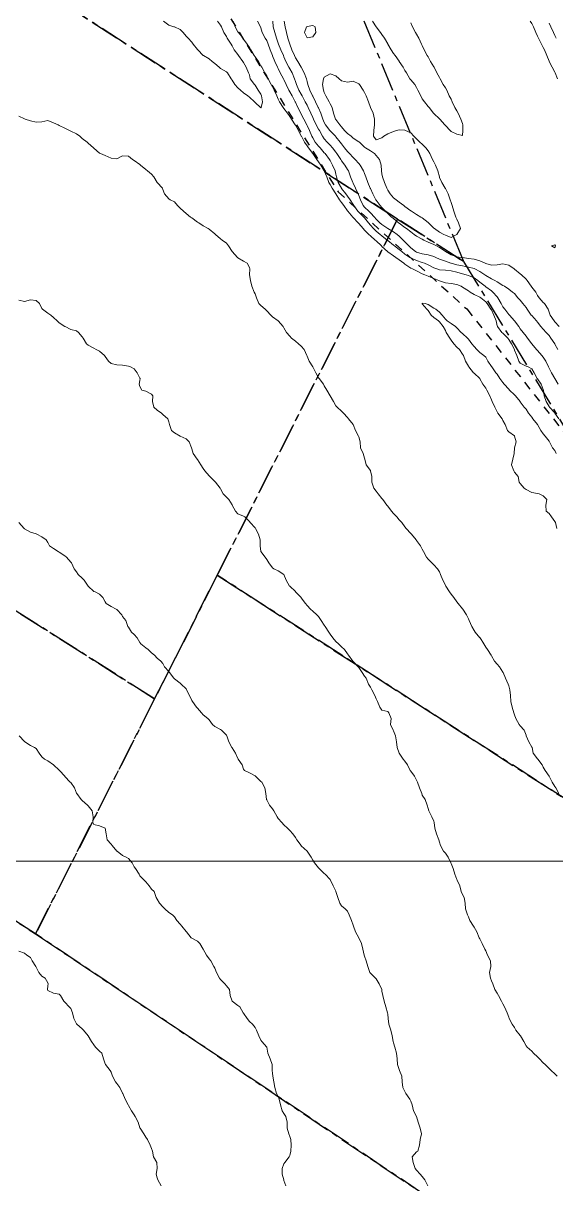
# Model space of a CAD drawing. Header units: centimetres. Extents: x 0 to 642158, y -847 to 649707.
# Drawn here: x 617371.6 to 617417.8, y 620159.4 to 620260.1 of the extents above; entities that cross this region are included whole.
import ezdxf

# ---------------------------------------------------------------- set-up
doc = ezdxf.new("R2010")
doc.units = ezdxf.units.CM
doc.header["$MEASUREMENT"] = 0
doc.linetypes.add('CENTERX2', pattern=[4, 2.5, -0.5, 0.5, -0.5])
doc.linetypes.add('JIS_02_0.7', pattern=[1.35, 0.75, -0.6])
for name, color, linetype, lineweight in [('MEV_grille', 254, 'Continuous', 9), ('WAL_parcellaire agricole', 7, 'JIS_02_0.7', 25), ('WAL_topographie 0.5', 253, 'Continuous', 20)]:
    doc.layers.add(name, color=color, linetype=linetype, lineweight=lineweight)
doc.layers.add('SPW_parcellaire cadastral', color=7, linetype='CENTERX2', lineweight=25, true_color=0xff0542)

# ---------------------------------------------------------------- blocks, each defined once
blk = doc.blocks.new('*U114')
at = {"layer": 'MEV_grille', "transparency": 33554687}
blk.add_lwpolyline([(-1338.46, 0), (1338.46, 0)], dxfattribs=at)
blk = doc.blocks.new('*U115')
at = {"layer": 'MEV_grille', "color": 0, "linetype": 'ByBlock', "lineweight": -2, "transparency": 16777216}
blk.add_blockref('*U114', (0, -2200), dxfattribs=at)

msp = doc.modelspace()

# ---------------------------------------------------------------- linework, layer by layer
at = {"layer": 'SPW_parcellaire cadastral'}
for points in [[(617393.54, 620278.75), (617409.82, 620239.4), (617404.11, 620243.08), (617354.08, 620275.31), (617370.74, 620292.46), (617371.06, 620292.8), (617393.54, 620278.75)], [(617388.46, 620212.19), (617383.03, 620201.46), (617320.74, 620241), (617354.08, 620275.31), (617404.11, 620243.08), (617388.46, 620212.19)], [(617456.55, 620168.43), (617388.46, 620212.19), (617404.11, 620243.08), (617409.82, 620239.4), (617431.63, 620203.58), (617456.55, 620168.43)], [(617372.7, 620181.09), (617304.76, 620224.56), (617320.74, 620241), (617383.03, 620201.46), (617372.7, 620181.09)], [(617372.7, 620181.09), (617466.28, 620118.34), (617463.07, 620114.51), (617438.2, 620129.31), (617428.12, 620105.29), (617420.49, 620087.13), (617412.86, 620068.96), (617410.85, 620064.28), (617319.54, 620131.25), (617349.36, 620168.05), (617289.47, 620214.05), (617304.76, 620224.56), (617372.7, 620181.09)], [(617466.28, 620118.34), (617372.7, 620181.09), (617383.03, 620201.46), (617388.46, 620212.19), (617456.55, 620168.43), (617477.46, 620131.56), (617466.28, 620118.34)]]:
    msp.add_lwpolyline(points, dxfattribs=at)
at = {"layer": 'WAL_parcellaire agricole'}
msp.add_lwpolyline([(617008.46, 620154.4), (617004.36, 620160.6), (617050.96, 620154.9), (617075.46, 620161.41), (617091.46, 620167.91), (617122.46, 620142.16), (617165.71, 620162.17), (617223.95, 620191.92), (617274.95, 620218.93), (617287.2, 620231.68), (617256.44, 620253.68), (617263.94, 620268.93), (617277.44, 620290.93), (617285.82, 620301.13), (617299.44, 620313.43), (617306.6, 620316.52), (617318.35, 620318.75), (617331.12, 620318.63), (617342.94, 620315.94), (617354.94, 620308.94), (617365.44, 620299.44), (617398.94, 620245.44), (617410.11, 620235.28), (617419.45, 620223.45)], dxfattribs=at)
at = {"layer": 'WAL_topographie 0.5'}
for points in [[(617383.79, 620260.25), (617384.25, 620259.89), (617384.7, 620259.75), (617384.75, 620259.74), (617385.25, 620259.52), (617385.49, 620259.25), (617385.75, 620258.95), (617385.94, 620258.75), (617386.25, 620258.41), (617386.38, 620258.25), (617386.75, 620257.77), (617386.77, 620257.75), (617387.25, 620257.27), (617387.27, 620257.25), (617387.75, 620256.96), (617388.03, 620256.75), (617388.25, 620256.56), (617388.62, 620256.25), (617388.75, 620256.13), (617389.25, 620255.84), (617389.35, 620255.75), (617389.67, 620255.25), (617389.75, 620255.12), (617389.99, 620254.75), (617390.25, 620254.45), (617390.47, 620254.25), (617390.75, 620254.01), (617391.1, 620253.75), (617391.25, 620253.65), (617391.69, 620253.25), (617391.75, 620253.19), (617392.22, 620252.75), (617392.25, 620252.72)], [(617392.25, 620252.72), (617392.28, 620252.75), (617392.38, 620253.25), (617392.31, 620253.75), (617392.25, 620253.91), (617392.01, 620254.25), (617391.75, 620254.69), (617391.68, 620254.75), (617391.33, 620255.25), (617391.25, 620255.59), (617391.18, 620255.75), (617390.96, 620256.25), (617390.75, 620256.65), (617390.67, 620256.75), (617390.31, 620257.25), (617390.25, 620257.34), (617389.93, 620257.75), (617389.75, 620258.11), (617389.66, 620258.25), (617389.33, 620258.75), (617389.25, 620258.91), (617389.04, 620259.25), (617388.84, 620259.75), (617388.75, 620259.9), (617388.48, 620260.25)], [(617418.11, 620225.75), (617417.76, 620226.25), (617417.75, 620226.26), (617417.3, 620226.75), (617417.25, 620226.82), (617416.99, 620227.25), (617416.82, 620227.75), (617416.76, 620228.25), (617416.75, 620228.29), (617416.56, 620228.75), (617416.25, 620229.23), (617416.23, 620229.25), (617415.95, 620229.75), (617415.75, 620230.08), (617415.45, 620230.25), (617415.25, 620230.32), (617414.75, 620230.58), (617414.62, 620230.75), (617414.44, 620231.25), (617414.25, 620231.71), (617414.24, 620231.75), (617413.98, 620232.25), (617413.75, 620232.64), (617413.66, 620232.75), (617413.25, 620233.18), (617413.14, 620233.25), (617412.77, 620233.75), (617412.75, 620233.82), (617412.65, 620234.25), (617412.45, 620234.75), (617412.25, 620235.19), (617412.21, 620235.25), (617411.88, 620235.75), (617411.75, 620235.91), (617411.32, 620236.25), (617411.25, 620236.29), (617410.75, 620236.53), (617410.41, 620236.75), (617410.25, 620236.86), (617409.75, 620237.17), (617409.61, 620237.25), (617409.25, 620237.39), (617408.75, 620237.5), (617408.25, 620237.55), (617407.75, 620237.72), (617407.7, 620237.75), (617407.25, 620237.91), (617406.75, 620238.12), (617406.46, 620238.25), (617406.25, 620238.34), (617405.75, 620238.58), (617405.41, 620238.75), (617405.25, 620238.81), (617404.75, 620239.16), (617404.66, 620239.25), (617404.25, 620239.54), (617403.96, 620239.75), (617403.75, 620239.88), (617403.25, 620240.24), (617403.24, 620240.25), (617402.75, 620240.7), (617402.7, 620240.75), (617402.25, 620241.18), (617402.17, 620241.25), (617401.75, 620241.61), (617401.6, 620241.75), (617401.25, 620242.12), (617401.12, 620242.25), (617400.75, 620242.69), (617400.69, 620242.75), (617400.25, 620243.22), (617400.22, 620243.25), (617399.78, 620243.75), (617399.75, 620243.8), (617399.44, 620244.25), (617399.25, 620244.51), (617399.08, 620244.75), (617398.76, 620245.25), (617398.75, 620245.27), (617398.42, 620245.75), (617398.25, 620246.07), (617398.15, 620246.25), (617397.97, 620246.75), (617397.75, 620247.25), (617397.75, 620247.26), (617397.45, 620247.75), (617397.25, 620248.04), (617397.1, 620248.25), (617396.75, 620248.75), (617396.75, 620248.75), (617396.38, 620249.25), (617396.25, 620249.43), (617396.03, 620249.75), (617395.76, 620250.25), (617395.75, 620250.27), (617395.51, 620250.75), (617395.25, 620251.21), (617395.22, 620251.25), (617394.9, 620251.75), (617394.75, 620251.97), (617394.55, 620252.25), (617394.25, 620252.65), (617394.17, 620252.75), (617393.87, 620253.25), (617393.75, 620253.48), (617393.64, 620253.75), (617393.4, 620254.25), (617393.25, 620254.54), (617393.15, 620254.75), (617392.89, 620255.25), (617392.75, 620255.5), (617392.6, 620255.75), (617392.32, 620256.25), (617392.25, 620256.37), (617392.03, 620256.75), (617391.75, 620257.13), (617391.67, 620257.25), (617391.38, 620257.75), (617391.25, 620257.94), (617391.05, 620258.25), (617390.75, 620258.67), (617390.7, 620258.75), (617390.29, 620259.25), (617390.25, 620259.3), (617390.01, 620259.75), (617389.83, 620260.25)], [(617418.03, 620228.75), (617417.75, 620229.24), (617417.74, 620229.25), (617417.46, 620229.75), (617417.25, 620230.14), (617417.2, 620230.25), (617416.96, 620230.75), (617416.75, 620231.09), (617416.62, 620231.25), (617416.25, 620231.67), (617416.17, 620231.75), (617415.75, 620232.25), (617415.75, 620232.25), (617415.39, 620232.75), (617415.25, 620232.92), (617414.99, 620233.25), (617414.75, 620233.56), (617414.62, 620233.75), (617414.25, 620234.25), (617414.25, 620234.25), (617413.81, 620234.75), (617413.75, 620234.81), (617413.4, 620235.25), (617413.25, 620235.47), (617413.1, 620235.75), (617412.81, 620236.25), (617412.75, 620236.32), (617412.36, 620236.75), (617412.25, 620236.85), (617411.75, 620237.21), (617411.7, 620237.25), (617411.25, 620237.6), (617411.07, 620237.75), (617410.75, 620237.99), (617410.25, 620238.19), (617410.05, 620238.25), (617409.75, 620238.32), (617409.25, 620238.47), (617408.75, 620238.58), (617408.25, 620238.63), (617407.75, 620238.67), (617407.5, 620238.75), (617407.25, 620238.84), (617406.75, 620239.11), (617406.44, 620239.25), (617406.25, 620239.32), (617405.75, 620239.47), (617405.25, 620239.7), (617405.17, 620239.75), (617404.75, 620240.04), (617404.47, 620240.25), (617404.25, 620240.44), (617403.83, 620240.75), (617403.75, 620240.81), (617403.25, 620241.22), (617403.21, 620241.25), (617402.75, 620241.63), (617402.6, 620241.75), (617402.25, 620242.03), (617402.01, 620242.25), (617401.75, 620242.54), (617401.59, 620242.75), (617401.25, 620243.17), (617401.18, 620243.25), (617400.75, 620243.66), (617400.67, 620243.75), (617400.3, 620244.25), (617400.25, 620244.33), (617399.98, 620244.75), (617399.75, 620245.07), (617399.61, 620245.25), (617399.25, 620245.72), (617399.23, 620245.75), (617398.95, 620246.25), (617398.8, 620246.75), (617398.75, 620246.96), (617398.68, 620247.25), (617398.47, 620247.75), (617398.25, 620248.16), (617398.19, 620248.25), (617397.82, 620248.75), (617397.75, 620248.83), (617397.38, 620249.25), (617397.25, 620249.39), (617396.96, 620249.75), (617396.75, 620250.11), (617396.67, 620250.25), (617396.46, 620250.75), (617396.25, 620251.2), (617396.22, 620251.25), (617395.96, 620251.75), (617395.75, 620252.17), (617395.7, 620252.25), (617395.45, 620252.75), (617395.25, 620253.22), (617395.23, 620253.25), (617394.95, 620253.75), (617394.75, 620254.11), (617394.66, 620254.25), (617394.43, 620254.75), (617394.25, 620255.17), (617394.21, 620255.25), (617393.93, 620255.75), (617393.75, 620256.12), (617393.68, 620256.25), (617393.45, 620256.75), (617393.25, 620257.23), (617393.24, 620257.25), (617393.06, 620257.75), (617392.88, 620258.25), (617392.75, 620258.56), (617392.62, 620258.75), (617392.36, 620259.25), (617392.25, 620259.67), (617392.22, 620259.75), (617391.96, 620260.25)], [(617418.02, 620231.75), (617417.75, 620232.24), (617417.74, 620232.25), (617417.4, 620232.75), (617417.25, 620232.97), (617416.99, 620233.25), (617416.75, 620233.52), (617416.55, 620233.75), (617416.25, 620234.13), (617416.15, 620234.25), (617415.75, 620234.7), (617415.71, 620234.75), (617415.34, 620235.25), (617415.25, 620235.4), (617414.98, 620235.75), (617414.75, 620236.05), (617414.54, 620236.25), (617414.25, 620236.61), (617414.09, 620236.75), (617413.75, 620237), (617413.38, 620237.25), (617413.25, 620237.31), (617412.75, 620237.62), (617412.54, 620237.75), (617412.25, 620237.89), (617411.75, 620238.19), (617411.68, 620238.25), (617411.25, 620238.54), (617410.82, 620238.75), (617410.75, 620238.78), (617410.25, 620238.91), (617409.75, 620239.01), (617409.25, 620239.12), (617408.75, 620239.24), (617408.73, 620239.25), (617408.25, 620239.41), (617407.75, 620239.6), (617407.42, 620239.75), (617407.25, 620239.83), (617406.75, 620239.97), (617406.25, 620240.06), (617405.75, 620240.21), (617405.67, 620240.25), (617405.25, 620240.59), (617405.08, 620240.75), (617404.75, 620241.09), (617404.59, 620241.25), (617404.25, 620241.6), (617404.06, 620241.75), (617403.75, 620241.97), (617403.26, 620242.25), (617403.25, 620242.25), (617402.75, 620242.6), (617402.58, 620242.75), (617402.25, 620243.06), (617402.09, 620243.25), (617401.75, 620243.61), (617401.61, 620243.75), (617401.25, 620244.1), (617401.12, 620244.25), (617400.88, 620244.75), (617400.75, 620245.13), (617400.7, 620245.25), (617400.46, 620245.75), (617400.25, 620246.18), (617400.21, 620246.25), (617400.02, 620246.75), (617399.84, 620247.25), (617399.75, 620247.38), (617399.52, 620247.75), (617399.25, 620248.12), (617399.17, 620248.25), (617398.85, 620248.75), (617398.75, 620248.89), (617398.47, 620249.25), (617398.25, 620249.49), (617398, 620249.75), (617397.75, 620250.04), (617397.6, 620250.25), (617397.32, 620250.75), (617397.25, 620250.87), (617397.04, 620251.25), (617396.8, 620251.75), (617396.75, 620251.88), (617396.59, 620252.25), (617396.35, 620252.75), (617396.25, 620252.95), (617396.1, 620253.25), (617395.83, 620253.75), (617395.75, 620253.9), (617395.55, 620254.25), (617395.33, 620254.75), (617395.25, 620255.01), (617395.17, 620255.25), (617394.95, 620255.75), (617394.75, 620256.09), (617394.66, 620256.25), (617394.42, 620256.75), (617394.25, 620257.13), (617394.2, 620257.25), (617393.99, 620257.75), (617393.78, 620258.25), (617393.75, 620258.33), (617393.6, 620258.75), (617393.45, 620259.25), (617393.32, 620259.75), (617393.28, 620260.25)], [(617418.12, 620233.75), (617417.75, 620234.16), (617417.68, 620234.25), (617417.35, 620234.75), (617417.25, 620234.99), (617417.17, 620235.25), (617416.85, 620235.75), (617416.75, 620235.83), (617416.4, 620236.25), (617416.25, 620236.45), (617416.09, 620236.75), (617415.75, 620237.16), (617415.69, 620237.25), (617415.35, 620237.75), (617415.25, 620237.85), (617414.86, 620238.25), (617414.75, 620238.34), (617414.25, 620238.73), (617414.22, 620238.75), (617413.75, 620239.08), (617413.25, 620239.19), (617412.75, 620239.1), (617412.25, 620239.08), (617411.75, 620239.23), (617411.71, 620239.25), (617411.25, 620239.46), (617410.75, 620239.59), (617410.25, 620239.67), (617409.75, 620239.73), (617409.61, 620239.75), (617409.25, 620239.8), (617408.75, 620239.97), (617408.26, 620240.25), (617408.25, 620240.26), (617407.75, 620240.61), (617407.47, 620240.75), (617407.25, 620240.87), (617406.75, 620241.08), (617406.39, 620241.25), (617406.25, 620241.32), (617405.75, 620241.59), (617405.54, 620241.75), (617405.25, 620241.96), (617404.89, 620242.25), (617404.75, 620242.35), (617404.25, 620242.72), (617404.2, 620242.75), (617403.75, 620243.12), (617403.58, 620243.25), (617403.25, 620243.56), (617403.05, 620243.75), (617402.75, 620244.08), (617402.6, 620244.25), (617402.25, 620244.7), (617402.21, 620244.75), (617401.95, 620245.25), (617401.75, 620245.73), (617401.74, 620245.75), (617401.54, 620246.25), (617401.36, 620246.75), (617401.25, 620247.02), (617401.15, 620247.25), (617400.87, 620247.75), (617400.75, 620247.89), (617400.42, 620248.25), (617400.25, 620248.41), (617399.93, 620248.75), (617399.75, 620248.94), (617399.51, 620249.25), (617399.25, 620249.59), (617399.13, 620249.75), (617398.75, 620250.2), (617398.71, 620250.25), (617398.25, 620250.73), (617398.23, 620250.75), (617397.86, 620251.25), (617397.75, 620251.45), (617397.61, 620251.75), (617397.45, 620252.25), (617397.25, 620252.71), (617397.23, 620252.75), (617396.99, 620253.25), (617396.75, 620253.72), (617396.73, 620253.75), (617396.48, 620254.25), (617396.31, 620254.75), (617396.25, 620255), (617396.19, 620255.25), (617396.01, 620255.75), (617395.75, 620256.25), (617395.75, 620256.25), (617395.46, 620256.75), (617395.25, 620257.07), (617395.15, 620257.25), (617394.94, 620257.75), (617394.75, 620258.25), (617394.75, 620258.25), (617394.59, 620258.75), (617394.47, 620259.25), (617394.35, 620259.75), (617394.28, 620260.25)], [(617397.02, 620259.25), (617396.75, 620258.87), (617396.25, 620258.78), (617396.03, 620259.25), (617396.2, 620259.75), (617396.25, 620259.78), (617396.75, 620259.87), (617396.96, 620259.75), (617397.02, 620259.25)], [(617401.92, 620260.25), (617402.25, 620259.75), (617402.25, 620259.74), (617402.62, 620259.25), (617402.75, 620259.09), (617402.98, 620258.75), (617403.25, 620258.26), (617403.26, 620258.25), (617403.55, 620257.75), (617403.75, 620257.44), (617403.9, 620257.25), (617404.25, 620256.76), (617404.25, 620256.75), (617404.6, 620256.25), (617404.75, 620255.95), (617404.89, 620255.75), (617405.18, 620255.25), (617405.25, 620255.14), (617405.6, 620254.75), (617405.75, 620254.48), (617405.87, 620254.25), (617406.11, 620253.75), (617406.25, 620253.5), (617406.44, 620253.25), (617406.75, 620252.85), (617406.85, 620252.75), (617407.23, 620252.25), (617407.25, 620252.23), (617407.75, 620251.77), (617407.77, 620251.75), (617408.21, 620251.25), (617408.25, 620251.18), (617408.66, 620250.75), (617408.75, 620250.66), (617409.25, 620250.43), (617409.75, 620250.31), (617409.77, 620250.75), (617409.77, 620251.25), (617409.75, 620251.37), (617409.59, 620251.75), (617409.35, 620252.25), (617409.25, 620252.46), (617409.08, 620252.75), (617408.84, 620253.25), (617408.75, 620253.46), (617408.58, 620253.75), (617408.37, 620254.25), (617408.25, 620254.47), (617408.06, 620254.75), (617407.79, 620255.25), (617407.75, 620255.34), (617407.5, 620255.75), (617407.27, 620256.25), (617407.25, 620256.29), (617406.95, 620256.75), (617406.75, 620257.15), (617406.68, 620257.25), (617406.4, 620257.75), (617406.25, 620258.13), (617406.19, 620258.25), (617405.94, 620258.75), (617405.75, 620259.12), (617405.66, 620259.25), (617405.4, 620259.75), (617405.25, 620260.08)], [(617415.62, 620260.25), (617415.75, 620260.04), (617415.9, 620259.75), (617416.11, 620259.25), (617416.25, 620258.93), (617416.34, 620258.75), (617416.6, 620258.25), (617416.75, 620257.96), (617416.85, 620257.75), (617417.06, 620257.25), (617417.25, 620256.78), (617417.27, 620256.75), (617417.53, 620256.25), (617417.75, 620255.81), (617417.78, 620255.75), (617417.98, 620255.25)], [(617417.25, 620260.06), (617417.39, 620259.75), (617417.63, 620259.25), (617417.75, 620259), (617417.86, 620258.75)], [(617409.25, 620241.75), (617409.25, 620241.75), (617408.75, 620241.47), (617408.25, 620241.69), (617408.11, 620241.75), (617407.75, 620241.93), (617407.32, 620242.25), (617407.25, 620242.3), (617406.79, 620242.75), (617406.75, 620242.79), (617406.25, 620243.18), (617406.12, 620243.25), (617405.75, 620243.48), (617405.32, 620243.75), (617405.25, 620243.8), (617404.75, 620244.17), (617404.66, 620244.25), (617404.25, 620244.53), (617403.98, 620244.75), (617403.75, 620244.92), (617403.46, 620245.25), (617403.25, 620245.58), (617403.16, 620245.75), (617402.97, 620246.25), (617402.8, 620246.75), (617402.75, 620247), (617402.71, 620247.25), (617402.69, 620247.75), (617402.54, 620248.25), (617402.25, 620248.6), (617402.11, 620248.75), (617401.75, 620249), (617401.33, 620249.25), (617401.25, 620249.31), (617400.79, 620249.75), (617400.75, 620249.77), (617400.25, 620250.1), (617400.07, 620250.25), (617399.75, 620250.49), (617399.51, 620250.75), (617399.25, 620251.06), (617399.09, 620251.25), (617398.75, 620251.71), (617398.72, 620251.75), (617398.56, 620252.25), (617398.42, 620252.75), (617398.25, 620253.06), (617398.16, 620253.25), (617397.88, 620253.75), (617397.75, 620254.06), (617397.69, 620254.25), (617397.6, 620254.75), (617397.68, 620255.25), (617397.75, 620255.39), (617398.25, 620255.68), (617398.75, 620255.49), (617399.04, 620255.25), (617399.25, 620255.06), (617399.75, 620254.96), (617400.25, 620255.03), (617400.75, 620254.8), (617400.8, 620254.75), (617401.11, 620254.25), (617401.25, 620254.04), (617401.38, 620253.75), (617401.57, 620253.25), (617401.75, 620252.75), (617401.75, 620252.74), (617401.98, 620252.25), (617402.11, 620251.75), (617402.11, 620251.25), (617402.04, 620250.75), (617402.03, 620250.25), (617402.25, 620249.94), (617402.75, 620250.13), (617402.9, 620250.25), (617403.25, 620250.46), (617403.75, 620250.68), (617404, 620250.75), (617404.25, 620250.82), (617404.75, 620250.78), (617404.8, 620250.75), (617405.25, 620250.54), (617405.51, 620250.25), (617405.75, 620250.04), (617406.04, 620249.75), (617406.25, 620249.56), (617406.57, 620249.25), (617406.75, 620248.98), (617406.9, 620248.75), (617407.15, 620248.25), (617407.25, 620248.04), (617407.39, 620247.75), (617407.59, 620247.25), (617407.73, 620246.75), (617407.75, 620246.68), (617407.94, 620246.25), (617408.23, 620245.75), (617408.25, 620245.72), (617408.51, 620245.25), (617408.68, 620244.75), (617408.75, 620244.5), (617408.83, 620244.25), (617408.99, 620243.75), (617409.17, 620243.25), (617409.25, 620243.06), (617409.4, 620242.75), (617409.56, 620242.25), (617409.25, 620241.75)], [(617371.25, 620252.01), (617371.75, 620251.76), (617371.79, 620251.75), (617372.25, 620251.6), (617372.75, 620251.47), (617373.25, 620251.51), (617373.75, 620251.61), (617374.25, 620251.43), (617374.65, 620251.25), (617374.75, 620251.2), (617375.25, 620250.95), (617375.63, 620250.75), (617375.75, 620250.7), (617376.25, 620250.48), (617376.55, 620250.25), (617376.75, 620250.06), (617377.16, 620249.75), (617377.25, 620249.66), (617377.73, 620249.25), (617377.75, 620249.23), (617378.25, 620248.79), (617378.33, 620248.75), (617378.75, 620248.58), (617379.25, 620248.35), (617379.75, 620248.31), (617380.25, 620248.56), (617380.75, 620248.53), (617381.11, 620248.25), (617381.25, 620248.14), (617381.75, 620247.8), (617381.81, 620247.75), (617382.25, 620247.37), (617382.42, 620247.25), (617382.75, 620246.97), (617382.95, 620246.75), (617383.25, 620246.25), (617383.25, 620246.25), (617383.7, 620245.75), (617383.75, 620245.65), (617383.88, 620245.25), (617384.25, 620244.82), (617384.39, 620244.75), (617384.75, 620244.56), (617385.02, 620244.25), (617385.25, 620244.03), (617385.53, 620243.75), (617385.75, 620243.56), (617386.14, 620243.25), (617386.25, 620243.18), (617386.75, 620242.82), (617386.87, 620242.75), (617387.25, 620242.49), (617387.66, 620242.25), (617387.75, 620242.19), (617388.25, 620241.8), (617388.31, 620241.75), (617388.75, 620241.37), (617388.88, 620241.25), (617389.25, 620240.99), (617389.44, 620240.75), (617389.75, 620240.25), (617389.75, 620240.25), (617390.21, 620239.75), (617390.25, 620239.7), (617390.75, 620239.43), (617391.05, 620239.25), (617391.25, 620238.88), (617391.29, 620238.75), (617391.27, 620238.25), (617391.36, 620237.75), (617391.45, 620237.25), (617391.67, 620236.75), (617391.75, 620236.6), (617391.86, 620236.25), (617392.08, 620235.75), (617392.25, 620235.58), (617392.61, 620235.25), (617392.75, 620235.11), (617393.11, 620234.75), (617393.25, 620234.59), (617393.75, 620234.25), (617393.75, 620234.25), (617394.17, 620233.75), (617394.25, 620233.63), (617394.48, 620233.25), (617394.75, 620232.91), (617394.91, 620232.75), (617395.25, 620232.49), (617395.5, 620232.25), (617395.75, 620232.04), (617395.99, 620231.75), (617396.23, 620231.25), (617396.25, 620231.18), (617396.44, 620230.75), (617396.75, 620230.25), (617396.75, 620230.25), (617397.01, 620229.75), (617397.25, 620229.32), (617397.29, 620229.25), (617397.68, 620228.75), (617397.75, 620228.62), (617397.96, 620228.25), (617398.25, 620227.75), (617398.25, 620227.75), (617398.54, 620227.25), (617398.75, 620226.89), (617398.87, 620226.75), (617399.25, 620226.41), (617399.42, 620226.25), (617399.75, 620225.87), (617399.84, 620225.75), (617400.25, 620225.25), (617400.25, 620225.25), (617400.45, 620224.75), (617400.73, 620224.25), (617400.75, 620224.2), (617400.87, 620223.75), (617400.88, 620223.25), (617401.12, 620222.75), (617401.25, 620222.33), (617401.26, 620222.25), (617401.38, 620221.75), (617401.75, 620221.28), (617401.77, 620221.25), (617401.88, 620220.75), (617401.87, 620220.25), (617402.06, 620219.75), (617402.25, 620219.49), (617402.43, 620219.25), (617402.75, 620218.85), (617402.83, 620218.75), (617403.18, 620218.25), (617403.25, 620218.17), (617403.58, 620217.75), (617403.75, 620217.53), (617404.05, 620217.25), (617404.25, 620216.99), (617404.48, 620216.75), (617404.75, 620216.38), (617404.84, 620216.25), (617405.25, 620215.81), (617405.32, 620215.75), (617405.71, 620215.25), (617405.75, 620215.19), (617406.09, 620214.75), (617406.25, 620214.46), (617406.35, 620214.25), (617406.62, 620213.75), (617406.75, 620213.59), (617407.09, 620213.25), (617407.25, 620213.1), (617407.56, 620212.75), (617407.75, 620212.48), (617407.84, 620212.25), (617408.04, 620211.75), (617408.25, 620211.33), (617408.29, 620211.25), (617408.6, 620210.75), (617408.75, 620210.55), (617409, 620210.25), (617409.25, 620209.88), (617409.36, 620209.75), (617409.75, 620209.28), (617409.78, 620209.25), (617410.1, 620208.75), (617410.25, 620208.41), (617410.32, 620208.25), (617410.55, 620207.75), (617410.75, 620207.4), (617410.85, 620207.25), (617411.25, 620206.76), (617411.26, 620206.75), (617411.58, 620206.25), (617411.75, 620205.96), (617411.9, 620205.75), (617412.22, 620205.25), (617412.25, 620205.19), (617412.53, 620204.75), (617412.75, 620204.49), (617412.94, 620204.25), (617413.25, 620203.77), (617413.26, 620203.75), (617413.47, 620203.25), (617413.71, 620202.75), (617413.75, 620202.6), (617413.84, 620202.25), (617413.9, 620201.75), (617413.94, 620201.25), (617414.04, 620200.75), (617414.2, 620200.25), (617414.25, 620200.08), (617414.37, 620199.75), (617414.66, 620199.25), (617414.75, 620199.13), (617415.08, 620198.75), (617415.25, 620198.31), (617415.27, 620198.25), (617415.49, 620197.75), (617415.75, 620197.29), (617415.77, 620197.25), (617415.87, 620196.75), (617416.25, 620196.28), (617416.27, 620196.25), (617416.64, 620195.75), (617416.75, 620195.53), (617416.9, 620195.25), (617417.25, 620194.77), (617417.26, 620194.75), (617417.53, 620194.25), (617417.75, 620193.87), (617417.83, 620193.75), (617418.1, 620193.25)], [(617417.82, 620240.75), (617417.75, 620240.58), (617417.46, 620240.75), (617417.75, 620240.85), (617417.82, 620240.75)], [(617371.25, 620236.04), (617371.75, 620235.93), (617372.25, 620236.07), (617372.75, 620236.02), (617373.04, 620235.75), (617373.25, 620235.33), (617373.31, 620235.25), (617373.75, 620234.92), (617374.01, 620234.75), (617374.25, 620234.54), (617374.56, 620234.25), (617374.75, 620234.07), (617375.25, 620233.76), (617375.28, 620233.75), (617375.75, 620233.51), (617376.25, 620233.38), (617376.42, 620233.25), (617376.75, 620232.85), (617376.83, 620232.75), (617377.13, 620232.25), (617377.25, 620232.14), (617377.75, 620231.87), (617377.96, 620231.75), (617378.25, 620231.62), (617378.67, 620231.25), (617378.75, 620231.15), (617379.02, 620230.75), (617379.25, 620230.56), (617379.75, 620230.43), (617380.25, 620230.4), (617380.75, 620230.33), (617380.92, 620230.25), (617381.25, 620230.09), (617381.5, 620229.75), (617381.75, 620229.29), (617381.76, 620229.25), (617381.75, 620229.08), (617381.7, 620228.75), (617381.75, 620228.55), (617381.92, 620228.25), (617382.25, 620228.14), (617382.75, 620227.89), (617382.86, 620227.75), (617382.85, 620227.25), (617382.96, 620226.75), (617383.25, 620226.51), (617383.61, 620226.25), (617383.75, 620226.14), (617384.17, 620225.75), (617384.25, 620225.5), (617384.33, 620225.25), (617384.49, 620224.75), (617384.75, 620224.55), (617385.25, 620224.25), (617385.25, 620224.25), (617385.75, 620224.03), (617386.03, 620223.75), (617386.23, 620223.25), (617386.25, 620223.15), (617386.37, 620222.75), (617386.73, 620222.25), (617386.75, 620222.23), (617387.05, 620221.75), (617387.25, 620221.44), (617387.37, 620221.25), (617387.75, 620220.82), (617387.82, 620220.75), (617388.25, 620220.31), (617388.31, 620220.25), (617388.7, 620219.75), (617388.75, 620219.67), (617388.98, 620219.25), (617389.25, 620218.96), (617389.47, 620218.75), (617389.75, 620218.28), (617389.76, 620218.25), (617390.04, 620217.75), (617390.25, 620217.51), (617390.75, 620217.32), (617390.84, 620217.25), (617391.25, 620216.84), (617391.31, 620216.75), (617391.75, 620216.3), (617391.79, 620216.25), (617392.04, 620215.75), (617392.18, 620215.25), (617392.17, 620214.75), (617392.25, 620214.25), (617392.25, 620214.25), (617392.61, 620213.75), (617392.75, 620213.54), (617392.93, 620213.25), (617393.25, 620212.82), (617393.38, 620212.75), (617393.75, 620212.58), (617394.25, 620212.25), (617394.25, 620212.25), (617394.45, 620211.75), (617394.74, 620211.25), (617394.75, 620211.24), (617395.25, 620210.77), (617395.26, 620210.75), (617395.74, 620210.25), (617395.75, 620210.23), (617396.13, 620209.75), (617396.25, 620209.55), (617396.54, 620209.25), (617396.75, 620209.06), (617397.09, 620208.75), (617397.25, 620208.62), (617397.47, 620208.25), (617397.75, 620207.86), (617397.83, 620207.75), (617398.13, 620207.25), (617398.25, 620207.08), (617398.48, 620206.75), (617398.75, 620206.45), (617398.97, 620206.25), (617399.25, 620205.99), (617399.5, 620205.75), (617399.75, 620205.37), (617399.84, 620205.25), (617400.21, 620204.75), (617400.25, 620204.71), (617400.68, 620204.25), (617400.75, 620204.18), (617401.03, 620203.75), (617401.25, 620203.43), (617401.38, 620203.25), (617401.59, 620202.75), (617401.75, 620202.49), (617401.88, 620202.25), (617402.12, 620201.75), (617402.25, 620201.48), (617402.35, 620201.25), (617402.58, 620200.75), (617402.75, 620200.48), (617403.25, 620200.36), (617403.35, 620200.25), (617403.55, 620199.75), (617403.48, 620199.25), (617403.71, 620198.75), (617403.75, 620198.68), (617403.94, 620198.25), (617404, 620197.75), (617404.08, 620197.25), (617404.25, 620196.75), (617404.25, 620196.75), (617404.58, 620196.25), (617404.75, 620196.05), (617404.98, 620195.75), (617405.21, 620195.25), (617405.25, 620195.19), (617405.58, 620194.75), (617405.75, 620194.43), (617405.83, 620194.25), (617406.02, 620193.75), (617406.2, 620193.25), (617406.25, 620193.12), (617406.49, 620192.75), (617406.68, 620192.25), (617406.75, 620191.95), (617406.81, 620191.75), (617407.08, 620191.25), (617407.25, 620190.85), (617407.28, 620190.75), (617407.34, 620190.25), (617407.48, 620189.75), (617407.7, 620189.25), (617407.75, 620189.05), (617407.82, 620188.75), (617408.1, 620188.25), (617408.25, 620188.1), (617408.49, 620187.75), (617408.73, 620187.25), (617408.75, 620187.2), (617408.93, 620186.75), (617409.08, 620186.25), (617409.25, 620185.81), (617409.29, 620185.75), (617409.51, 620185.25), (617409.63, 620184.75), (617409.75, 620184.51), (617409.87, 620184.25), (617409.98, 620183.75), (617410.01, 620183.25), (617410.17, 620182.75), (617410.25, 620182.57), (617410.38, 620182.25), (617410.7, 620181.75), (617410.75, 620181.68), (617410.99, 620181.25), (617411.19, 620180.75), (617411.25, 620180.65), (617411.46, 620180.25), (617411.68, 620179.75), (617411.75, 620179.62), (617411.92, 620179.25), (617412.16, 620178.75), (617412.2, 620178.25), (617412.08, 620177.75), (617412.16, 620177.25), (617412.25, 620177.02), (617412.38, 620176.75), (617412.54, 620176.25), (617412.75, 620175.95), (617412.85, 620175.75), (617413.13, 620175.25), (617413.25, 620175.02), (617413.38, 620174.75), (617413.61, 620174.25), (617413.75, 620173.86), (617413.8, 620173.75), (617414.04, 620173.25), (617414.25, 620172.96), (617414.38, 620172.75), (617414.75, 620172.28), (617414.78, 620172.25), (617415.05, 620171.75), (617415.25, 620171.39), (617415.35, 620171.25), (617415.75, 620170.91), (617415.91, 620170.75), (617416.25, 620170.43), (617416.41, 620170.25), (617416.75, 620169.91), (617416.92, 620169.75), (617417.25, 620169.4), (617417.42, 620169.25), (617417.75, 620168.94), (617417.96, 620168.75)], [(617417.88, 620222.75), (617417.75, 620223), (617417.56, 620223.25), (617417.3, 620223.75), (617417.25, 620223.82), (617416.91, 620224.25), (617416.75, 620224.46), (617416.54, 620224.75), (617416.25, 620225.25), (617416.25, 620225.25), (617415.84, 620225.75), (617415.75, 620225.91), (617415.47, 620226.25), (617415.25, 620226.59), (617415.1, 620226.75), (617414.75, 620227.23), (617414.73, 620227.25), (617414.33, 620227.75), (617414.25, 620227.84), (617413.81, 620228.25), (617413.75, 620228.33), (617413.36, 620228.75), (617413.25, 620228.89), (617412.98, 620229.25), (617412.75, 620229.62), (617412.64, 620229.75), (617412.28, 620230.25), (617412.25, 620230.3), (617411.95, 620230.75), (617411.75, 620231.09), (617411.59, 620231.25), (617411.25, 620231.5), (617410.98, 620231.75), (617410.75, 620232.02), (617410.54, 620232.25), (617410.25, 620232.67), (617410.17, 620232.75), (617409.75, 620233.14), (617409.63, 620233.25), (617409.25, 620233.65), (617409.12, 620233.75), (617408.75, 620234.02), (617408.41, 620234.25), (617408.25, 620234.4), (617407.98, 620234.75), (617407.75, 620234.99), (617407.42, 620235.25), (617407.25, 620235.35), (617406.75, 620235.68), (617406.5, 620235.75), (617406.25, 620235.78), (617406.23, 620235.75), (617406.25, 620235.73), (617406.64, 620235.25), (617406.75, 620235.16), (617407.03, 620234.75), (617407.25, 620234.54), (617407.66, 620234.25), (617407.75, 620234.17), (617408.06, 620233.75), (617408.25, 620233.4), (617408.33, 620233.25), (617408.63, 620232.75), (617408.75, 620232.58), (617408.99, 620232.25), (617409.25, 620231.98), (617409.47, 620231.75), (617409.75, 620231.37), (617409.82, 620231.25), (617410.01, 620230.75), (617410.25, 620230.33), (617410.29, 620230.25), (617410.7, 620229.75), (617410.75, 620229.7), (617411.23, 620229.25), (617411.25, 620229.22), (617411.51, 620228.75), (617411.75, 620228.4), (617411.86, 620228.25), (617412.12, 620227.75), (617412.25, 620227.41), (617412.32, 620227.25), (617412.55, 620226.75), (617412.75, 620226.36), (617412.81, 620226.25), (617413.18, 620225.75), (617413.25, 620225.61), (617413.44, 620225.25), (617413.64, 620224.75), (617413.75, 620224.62), (617414.25, 620224.27), (617414.26, 620224.25), (617414.39, 620223.75), (617414.25, 620223.25), (617414.25, 620223.25), (617414.23, 620222.75), (617414.12, 620222.25), (617413.98, 620221.75), (617414.18, 620221.25), (617414.25, 620221.12), (617414.56, 620220.75), (617414.65, 620220.25), (617414.75, 620220.14), (617415.08, 620219.75), (617415.25, 620219.62), (617415.75, 620219.37), (617416.25, 620219.28), (617416.38, 620219.25), (617416.75, 620219.06), (617417.06, 620218.75), (617416.97, 620218.25), (617417.01, 620217.75), (617417.25, 620217.55), (617417.46, 620217.25), (617417.75, 620216.85), (617417.8, 620216.75), (617417.92, 620216.25)], [(617371.26, 620216.75), (617371.7, 620216.25), (617371.75, 620216.2), (617372.25, 620215.93), (617372.75, 620215.77), (617372.8, 620215.75), (617373.25, 620215.51), (617373.61, 620215.25), (617373.75, 620215.03), (617373.92, 620214.75), (617374.25, 620214.5), (617374.67, 620214.25), (617374.75, 620214.2), (617375.25, 620213.87), (617375.39, 620213.75), (617375.75, 620213.33), (617375.81, 620213.25), (617376.05, 620212.75), (617376.25, 620212.48), (617376.4, 620212.25), (617376.75, 620211.94), (617376.92, 620211.75), (617377.25, 620211.25), (617377.25, 620211.25), (617377.75, 620210.79), (617377.88, 620210.75), (617378.25, 620210.56), (617378.53, 620210.25), (617378.75, 620209.89), (617378.81, 620209.75), (617379.25, 620209.48), (617379.68, 620209.25), (617379.75, 620209.21), (617380.17, 620208.75), (617380.25, 620208.6), (617380.53, 620208.25), (617380.71, 620207.75), (617380.75, 620207.68), (617381.01, 620207.25), (617381.25, 620207.04), (617381.52, 620206.75), (617381.75, 620206.35), (617381.82, 620206.25), (617382.25, 620205.9), (617382.46, 620205.75), (617382.75, 620205.47), (617383.02, 620205.25), (617383.25, 620205), (617383.57, 620204.75), (617383.75, 620204.53), (617383.89, 620204.25), (617384.25, 620203.84), (617384.32, 620203.75), (617384.7, 620203.25), (617384.75, 620203.21), (617385.25, 620202.83), (617385.34, 620202.75), (617385.75, 620202.33), (617385.8, 620202.25), (617386.04, 620201.75), (617386.25, 620201.32), (617386.3, 620201.25), (617386.66, 620200.75), (617386.75, 620200.66), (617387.1, 620200.25), (617387.25, 620200.07), (617387.64, 620199.75), (617387.75, 620199.64), (617388.04, 620199.25), (617388.25, 620199.08), (617388.75, 620198.81), (617388.82, 620198.75), (617389.25, 620198.31), (617389.29, 620198.25), (617389.48, 620197.75), (617389.73, 620197.25), (617389.75, 620197.21), (617390.04, 620196.75), (617390.25, 620196.3), (617390.28, 620196.25), (617390.61, 620195.75), (617390.75, 620195.38), (617390.83, 620195.25), (617391.25, 620195.06), (617391.75, 620194.79), (617391.79, 620194.75), (617392.25, 620194.31), (617392.33, 620194.25), (617392.58, 620193.75), (617392.68, 620193.25), (617392.73, 620192.75), (617392.75, 620192.71), (617393, 620192.25), (617393.25, 620191.93), (617393.38, 620191.75), (617393.65, 620191.25), (617393.75, 620191.1), (617394.06, 620190.75), (617394.25, 620190.55), (617394.56, 620190.25), (617394.75, 620190.05), (617395.01, 620189.75), (617395.25, 620189.45), (617395.38, 620189.25), (617395.73, 620188.75), (617395.75, 620188.73), (617396.25, 620188.25), (617396.25, 620188.25), (617396.6, 620187.75), (617396.75, 620187.48), (617396.89, 620187.25), (617397.25, 620186.81), (617397.31, 620186.75), (617397.75, 620186.32), (617397.82, 620186.25), (617398.25, 620185.79), (617398.28, 620185.75), (617398.52, 620185.25), (617398.75, 620184.78), (617398.76, 620184.75), (617398.93, 620184.25), (617399.11, 620183.75), (617399.25, 620183.53), (617399.56, 620183.25), (617399.75, 620183.05), (617399.92, 620182.75), (617400.1, 620182.25), (617400.25, 620181.83), (617400.28, 620181.75), (617400.46, 620181.25), (617400.75, 620180.75), (617400.75, 620180.75), (617400.97, 620180.25), (617401.09, 620179.75), (617401.22, 620179.25), (617401.25, 620179.15), (617401.39, 620178.75), (617401.53, 620178.25), (617401.71, 620177.75), (617401.75, 620177.68), (617402.2, 620177.25), (617402.25, 620177.2), (617402.5, 620176.75), (617402.73, 620176.25), (617402.75, 620176.12), (617402.83, 620175.75), (617402.93, 620175.25), (617403.1, 620174.75), (617403.24, 620174.25), (617403.25, 620174.12), (617403.28, 620173.75), (617403.34, 620173.25), (617403.51, 620172.75), (617403.64, 620172.25), (617403.71, 620171.75), (617403.75, 620171.63), (617403.86, 620171.25), (617404, 620170.75), (617404.06, 620170.25), (617404.11, 620169.75), (617404.25, 620169.32), (617404.28, 620169.25), (617404.49, 620168.75), (617404.51, 620168.25), (617404.57, 620167.75), (617404.75, 620167.41), (617404.82, 620167.25), (617405.18, 620166.75), (617405.25, 620166.58), (617405.36, 620166.25), (617405.5, 620165.75), (617405.75, 620165.25), (617405.75, 620165.25), (617405.89, 620164.75), (617406.08, 620164.25), (617406.17, 620163.75), (617406.08, 620163.25), (617406.01, 620162.75), (617405.87, 620162.25), (617405.75, 620162.18), (617405.38, 620161.75), (617405.47, 620161.25), (617405.63, 620160.75), (617405.75, 620160.59), (617406.08, 620160.25), (617406.25, 620160.05), (617406.46, 620159.75), (617406.74, 620159.25)], [(617371.27, 620198.25), (617371.75, 620197.77), (617371.78, 620197.75), (617372.25, 620197.42), (617372.61, 620197.25), (617372.75, 620197.15), (617373, 620196.75), (617373.25, 620196.45), (617373.48, 620196.25), (617373.75, 620196.1), (617374.25, 620195.75), (617374.25, 620195.75), (617374.75, 620195.27), (617374.77, 620195.25), (617375.23, 620194.75), (617375.25, 620194.72), (617375.7, 620194.25), (617375.75, 620194.2), (617376.08, 620193.75), (617376.25, 620193.3), (617376.27, 620193.25), (617376.65, 620192.75), (617376.75, 620192.65), (617377.2, 620192.25), (617377.25, 620192.19), (617377.6, 620191.75), (617377.7, 620191.25), (617377.67, 620190.75), (617377.75, 620190.58), (617378.25, 620190.47), (617378.75, 620190.25), (617378.75, 620190.25), (617378.82, 620189.75), (617378.9, 620189.25), (617379.25, 620188.88), (617379.33, 620188.75), (617379.75, 620188.27), (617379.77, 620188.25), (617380.25, 620187.88), (617380.57, 620187.75), (617380.75, 620187.62), (617381.09, 620187.25), (617381.25, 620186.9), (617381.36, 620186.75), (617381.69, 620186.25), (617381.75, 620186.11), (617382.11, 620185.75), (617382.25, 620185.61), (617382.56, 620185.25), (617382.75, 620184.97), (617383, 620184.75), (617383.17, 620184.25), (617383.25, 620184.11), (617383.46, 620183.75), (617383.75, 620183.43), (617383.9, 620183.25), (617384.25, 620182.95), (617384.57, 620182.75), (617384.75, 620182.56), (617384.94, 620182.25), (617385.25, 620181.92), (617385.38, 620181.75), (617385.75, 620181.29), (617385.78, 620181.25), (617386.21, 620180.75), (617386.25, 620180.71), (617386.75, 620180.46), (617386.95, 620180.25), (617387.25, 620179.75), (617387.25, 620179.75), (617387.54, 620179.25), (617387.75, 620178.91), (617387.89, 620178.75), (617388.17, 620178.25), (617388.25, 620178.1), (617388.41, 620177.75), (617388.67, 620177.25), (617388.75, 620177.14), (617389.12, 620176.75), (617389.25, 620176.59), (617389.53, 620176.25), (617389.58, 620175.75), (617389.75, 620175.25), (617389.75, 620175.25), (617390.25, 620174.88), (617390.42, 620174.75), (617390.72, 620174.25), (617390.75, 620174.2), (617391.05, 620173.75), (617391.25, 620173.49), (617391.51, 620173.25), (617391.75, 620172.96), (617391.86, 620172.75), (617392.07, 620172.25), (617392.25, 620171.88), (617392.34, 620171.75), (617392.75, 620171.25), (617392.75, 620171.25), (617392.84, 620170.75), (617393.06, 620170.25), (617393.22, 620169.75), (617393.22, 620169.25), (617393.25, 620169), (617393.28, 620168.75), (617393.37, 620168.25), (617393.45, 620167.75), (617393.61, 620167.25), (617393.75, 620166.97), (617393.83, 620166.75), (617393.94, 620166.25), (617394.1, 620165.75), (617394.25, 620165.51), (617394.41, 620165.25), (617394.53, 620164.75), (617394.53, 620164.25), (617394.66, 620163.75), (617394.75, 620163.52), (617394.85, 620163.25), (617394.88, 620162.75), (617394.85, 620162.25), (617394.75, 620161.86), (617394.71, 620161.75), (617394.32, 620161.25), (617394.25, 620161.14), (617394.09, 620160.75), (617394.08, 620160.25), (617394.24, 620159.75), (617394.25, 620159.71), (617394.4, 620159.25)], [(617371.25, 620179.58), (617371.75, 620179.42), (617371.94, 620179.25), (617372.25, 620179.03), (617372.41, 620178.75), (617372.73, 620178.25), (617372.75, 620178.21), (617372.98, 620177.75), (617373.25, 620177.42), (617373.54, 620177.25), (617373.75, 620176.83), (617373.78, 620176.75), (617373.75, 620176.58), (617373.72, 620176.25), (617373.75, 620176.19), (617374.25, 620175.94), (617374.75, 620175.86), (617374.86, 620175.75), (617375.16, 620175.25), (617375.25, 620175.15), (617375.61, 620174.75), (617375.75, 620174.61), (617375.9, 620174.25), (617376.03, 620173.75), (617376.25, 620173.28), (617376.28, 620173.25), (617376.75, 620172.84), (617376.86, 620172.75), (617377.25, 620172.25), (617377.25, 620172.25), (617377.54, 620171.75), (617377.75, 620171.45), (617377.91, 620171.25), (617378.25, 620170.92), (617378.44, 620170.75), (617378.6, 620170.25), (617378.75, 620169.81), (617378.77, 620169.75), (617379.17, 620169.25), (617379.25, 620169.08), (617379.36, 620168.75), (617379.64, 620168.25), (617379.75, 620168.12), (617380.02, 620167.75), (617380.25, 620167.28), (617380.27, 620167.25), (617380.47, 620166.75), (617380.72, 620166.25), (617380.75, 620166.19), (617381.01, 620165.75), (617381.25, 620165.39), (617381.35, 620165.25), (617381.6, 620164.75), (617381.75, 620164.28), (617381.76, 620164.25), (617382.08, 620163.75), (617382.25, 620163.47), (617382.4, 620163.25), (617382.65, 620162.75), (617382.75, 620162.46), (617382.83, 620162.25), (617382.92, 620161.75), (617383.23, 620161.25), (617383.25, 620160.75), (617383.25, 620160.75), (617383.25, 620160.75), (617383.16, 620160.25), (617383.25, 620159.92), (617383.3, 620159.75), (617383.6, 620159.25)]]:
    msp.add_lwpolyline(points, dxfattribs=at)

# ---------------------------------------------------------------- block references
at = {"layer": 'MEV_grille', "transparency": 33554687}
msp.add_blockref('*U115', (616669.48, 622387.38), dxfattribs=at)

doc.saveas('drawing.dxf')
